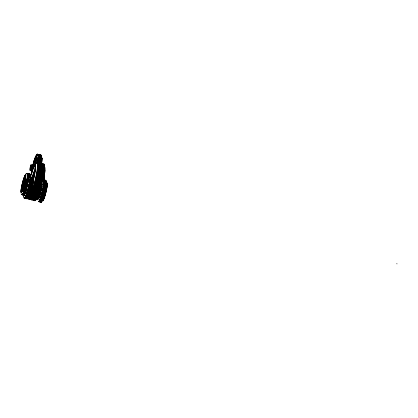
<?xml version="1.0" encoding="UTF-8"?>
<svg xmlns="http://www.w3.org/2000/svg" width="418" height="418" viewBox="0 0 418 418"><rect width="100%" height="100%" fill="white"/><g stroke="black" fill="none" stroke-linecap="round" stroke-linejoin="round"><path stroke-width="0.31" stroke-dasharray="2.09 1.57" d="M34.213 168.344A8.977 1.071 -76.2 0 1 33.9 169.363M34.548 168.282A8.579 1.024 -76.2 0 1 34.25 169.259"/><path stroke-width="0.63" d="M33.304 165.58L30.88 164.802A5.324 1.139 -72.4 0 0 30.096 170.664A5.324 1.139 -72.4 0 0 32.724 166.484L34.119 160.998L35.817 156.363L37.171 154.143L37.97 154.263L38.252 155.156L38.116 154.299L38.461 154.383C38.122 155.512 40.901 156.191 40.081 154.78L39.109 154.618M32.97 165.925L34.124 161.452M40.081 154.78L40.431 154.864L40.567 155.721L40.572 154.9L40.206 154.89L41.126 155.125L41.351 156.201M31.162 170.168A4.943 1.061 -72.4 0 1 30.864 166.202L31.104 164.864L30.702 166.16A5.016 1.076 -72.4 0 0 30.483 170.492A5.016 1.076 -72.4 0 0 32.834 166.484L32.724 166.484M32.641 166.813L33.085 165.497L32.682 166.808A5.241 1.123 -72.4 0 0 32.327 168.088M32.567 169.792A3.004 0.361 -76.2 0 1 32.75 169.029A16.286 1.944 -76.2 0 1 35.363 159.101A3.004 0.361 -76.2 0 1 36.413 156.677A3.004 0.361 -76.2 0 1 35.702 160.622L35.269 162.006A11.349 1.353 -76.2 0 0 34.004 166.646M40.828 163.37L41.267 161.985A3.004 0.361 -76.2 0 0 41.988 158.166A3.004 0.361 -76.2 0 0 41.126 159.728M41.408 163.511L41.847 162.127A3.004 0.361 -76.2 0 0 42.537 158.944A3.004 0.361 -76.2 0 0 42.286 158.297M34.119 160.998L34.908 158.897M36.727 156.933A3.004 0.361 -76.2 0 1 36.972 157.581A3.004 0.361 -76.2 0 1 36.282 160.763L35.843 162.147A11.349 1.353 -76.2 0 0 35.196 164.41M35.776 156.844L35.065 158.401M36.638 154.885L34.913 158.558M26.538 173.386L25.733 174.348M25.707 174.437L26.418 173.449M38.576 154.89C36.967 155.015 36.162 153.949 37.97 154.263M36.481 154.932L35.603 156.619L35.817 156.363M40.572 154.9L41.006 155.005L41.366 156.264L37.275 155.261L38.137 155.01M33.398 163.694L33.644 163.71M38.461 154.383L37.944 154.373M38.085 154.409L37.724 154.399M38.242 154.409L39.073 154.529L39.24 155.282M36.805 154.467L37.536 154.153L37.704 154.906M38.069 154.482L38.576 154.529L38.602 155.24M38.707 154.519L39.073 154.529M40.107 155.491L39.94 154.744L38.681 154.634L39.444 154.744L39.083 154.733M39.909 154.859L39.689 154.879M40.431 154.864L39.715 154.77M40.185 155L40.4 154.979M40.765 155.115L41.183 155.465L40.64 154.994M41.199 155.533L40.833 155.454M396.619 263.748L397.1 263.857M31.773 165.079L31.366 166.39A5.115 1.097 -72.4 0 0 30.838 170.366M32.097 165.183L31.695 166.495A5.147 1.102 -72.4 0 0 31.11 169.818M32.672 165.366L32.264 166.688A5.204 1.113 -72.4 0 0 31.747 169.097M38.284 155.047L38.628 155.13M40.248 155.527L40.598 155.611M40.739 155.648L41.293 155.872M37.223 155.47L36.246 155.23L37.014 154.195L37.374 154.205L37.542 154.953M35.363 159.101L35.943 159.242M35.702 160.622L36.282 160.763M41.267 161.985L41.847 162.127M35.473 161.343L36.052 161.484M41.032 162.706L41.612 162.848M21.407 194.589L21.172 193.78M39.475 154.629L39.611 155.486M39.041 154.644L39.208 155.386M38.608 154.42L38.743 155.277M37.322 155.214L37.155 154.477L37.275 155.261M23.727 197.965L23.507 196.857M32.055 168.747A4.943 1.061 -72.4 0 1 31.59 169.588M31.622 170.92A5.147 1.102 -72.4 0 1 31.334 170.873M31.204 170.617A4.985 1.066 -72.4 0 1 31.272 166.333L31.669 165.042L31.23 166.343A5.1 1.092 -72.4 0 0 30.702 170.309M31.298 170.779A5.115 1.097 -72.4 0 1 31.01 170.737M31.663 170.81A5.032 1.076 -72.4 0 1 31.381 170.769M31.162 169.734A5.032 1.076 -72.4 0 1 31.731 166.489M31.162 170.727A5.1 1.092 -72.4 0 1 30.875 170.68M31.293 169.792A5.042 1.082 -72.4 0 1 31.867 166.536L32.27 165.235L31.831 166.542A5.162 1.102 -72.4 0 0 31.24 169.875M31.057 170.633A4.995 1.071 -72.4 0 1 31.407 166.38M31.799 169.034A5.089 1.087 -72.4 0 1 32.301 166.677M42.72 163.668A18.993 2.268 -76.2 0 1 40.572 182.191A18.993 2.268 -76.2 0 1 33.79 200.572M42.072 163.506A18.993 2.268 -76.2 0 1 39.924 182.034A18.993 2.268 -76.2 0 1 33.142 200.415M44.595 167.127A16.077 1.923 -76.2 0 1 42.777 182.807M41.732 186.851A16.077 1.923 -76.2 0 1 37.933 197.448M40.943 163.229A18.993 2.268 -76.2 0 1 38.195 184.166A18.993 2.268 -76.2 0 1 31.564 199.49M42.986 163.731A18.993 2.268 -76.2 0 1 40.238 184.667A18.993 2.268 -76.2 0 1 33.607 199.992M44.972 169.995A15.226 1.818 -76.2 0 1 43.19 181.182M41.288 188.492A15.226 1.818 -76.2 0 1 40.938 189.662M40.76 190.227A15.226 1.818 -76.2 0 1 38.775 195.619M43.796 163.929A18.993 2.268 -76.2 0 1 41.648 182.457A18.993 2.268 -76.2 0 1 34.866 200.839M44.01 164.164A18.82 2.247 -76.2 0 1 41.884 182.52A18.82 2.247 -76.2 0 1 35.164 200.734M42.662 163.893A18.758 2.242 -76.2 0 1 42.056 175.21A18.758 2.242 -76.2 0 1 36.753 195.054M36.507 195.708A18.758 2.242 -76.2 0 1 35.577 197.939M35.311 198.493A18.758 2.242 -76.2 0 1 33.842 200.347M42.934 163.96A18.758 2.242 -76.2 0 1 42.322 175.278A18.758 2.242 -76.2 0 1 37.024 195.122M36.779 195.776A18.758 2.242 -76.2 0 1 35.849 198.007M35.582 198.56A18.758 2.242 -76.2 0 1 34.114 200.41M40.886 163.459A18.758 2.242 -76.2 0 1 38.77 181.757A18.758 2.242 -76.2 0 1 32.066 199.909M41.805 163.443A18.993 2.268 -76.2 0 1 39.658 181.966A18.993 2.268 -76.2 0 1 32.876 200.347M44.616 170.68A14.369 1.719 -76.2 0 1 44.564 171.704M44.303 174.003A14.369 1.719 -76.2 0 1 44.125 175.189M43.932 176.344A14.369 1.719 -76.2 0 1 43.728 177.457M43.383 179.186A14.369 1.719 -76.2 0 1 42.997 180.978M40.645 189.777A14.369 1.719 -76.2 0 1 39.856 192.134M39.668 192.661A14.369 1.719 -76.2 0 1 38.764 194.866M41.748 163.673A18.758 2.242 -76.2 0 1 42.145 168.402M42.004 169.63A18.758 2.242 -76.2 0 1 33.67 199.517M42.014 163.736A18.758 2.242 -76.2 0 1 42.417 168.47M42.275 169.698A18.758 2.242 -76.2 0 1 33.942 199.585M30.728 176.192A14.369 1.719 -76.2 0 1 34.966 166.599A14.369 1.719 -76.2 0 1 33.288 179.886M30.561 175.905A15.226 1.818 -76.2 0 1 35.055 165.753A15.226 1.818 -76.2 0 1 33.247 179.912M30.624 175.779A16.077 1.923 -76.2 0 1 35.509 165.22A16.077 1.923 -76.2 0 1 32.766 182.828M35.561 164.311A18.82 2.247 -76.2 0 1 35.854 176.652A18.82 2.247 -76.2 0 1 28.189 199.02M36.11 163.725A18.993 2.268 -76.2 0 1 35.478 179.667A18.993 2.268 -76.2 0 1 27.959 198.607M38.142 162.545A18.993 2.268 -76.2 0 1 36 181.072A18.993 2.268 -76.2 0 1 29.213 199.454M38.534 163.412A18.758 2.242 -76.2 0 1 38.644 164.514M38.644 165.251A18.758 2.242 -76.2 0 1 37.981 171.27M37.866 171.95A18.758 2.242 -76.2 0 1 30.012 198.623M38.357 162.837A18.758 2.242 -76.2 0 1 38.911 164.577M38.911 165.319A18.758 2.242 -76.2 0 1 38.247 171.338M38.137 172.012A18.758 2.242 -76.2 0 1 29.537 199.292M29.485 199.517A18.993 2.268 -76.2 0 0 36.267 181.135A18.993 2.268 -76.2 0 0 38.414 162.612A10.884 1.301 -76.2 0 0 39.271 155.809M39.057 162.769A18.993 2.268 -76.2 0 1 36.309 183.701A18.993 2.268 -76.2 0 1 29.683 199.031M39.506 166.521A18.758 2.242 -76.2 0 1 36.042 184.61A18.758 2.242 -76.2 0 1 30.927 198.848M39.005 162.999A18.758 2.242 -76.2 0 1 39.449 163.637M39.778 166.583A18.758 2.242 -76.2 0 1 36.314 184.678A18.758 2.242 -76.2 0 1 31.198 198.911M39.271 163.062A18.758 2.242 -76.2 0 1 39.715 163.704M39.329 162.837A18.993 2.268 -76.2 0 1 36.58 183.768A18.993 2.268 -76.2 0 1 29.95 199.093M40.191 163.046A18.993 2.268 -76.2 0 1 38.043 181.569A18.993 2.268 -76.2 0 1 31.261 199.956M40.133 163.276A18.758 2.242 -76.2 0 1 38.571 179.191A18.758 2.242 -76.2 0 1 32.055 199.125M32.207 177.817A11.694 1.395 -76.2 0 1 35.159 169.818M32.463 177.556A10.278 1.228 -76.2 0 1 35.29 170.816M32.954 179.986A10.278 1.228 -76.2 0 1 34.422 174.954M32.771 179.688A10.042 1.202 -76.2 0 1 34.913 172.984M32.74 177.697A10.042 1.202 -76.2 0 1 34.574 172.399M35.107 171.432A10.042 1.202 -76.2 0 1 35.504 171.108M32.034 177.66A12.164 1.453 -76.2 0 1 35.107 169.337M39.14 197.437A6.787 0.81 -76.2 0 1 39.14 193.915M39.391 197.118A6.787 0.81 -76.2 0 1 40.567 190.148M40.713 189.584A6.787 0.81 -76.2 0 1 41.027 188.492M42.27 183.45A9.436 1.129 -76.2 0 1 39.376 196.308A9.436 1.129 -76.2 0 1 37.348 197.954M42.082 183.784A8.977 1.071 -76.2 0 1 39.329 196.021A8.977 1.071 -76.2 0 1 37.401 197.583M42.03 184.155A8.517 1.019 -76.2 0 1 39.417 195.765A8.517 1.019 -76.2 0 1 37.589 197.244M39.026 197.829A7.2 0.862 -76.2 0 1 38.712 196.423M41.513 189.615A9.368 1.118 -76.2 0 1 41.084 191.402M40.306 194.286A9.368 1.118 -76.2 0 1 39.814 195.859M37.756 199.788A9.368 1.118 -76.2 0 1 37.615 199.167M46.983 183.742A8.517 1.019 -76.2 0 1 46.591 188.805M46.492 189.307A8.517 1.019 -76.2 0 1 45.771 192.515M45.635 193.053A8.517 1.019 -76.2 0 1 44.089 198.064M43.911 198.524A8.517 1.019 -76.2 0 1 43.415 199.595M43.017 200.144A8.517 1.019 -76.2 0 1 42.746 200.138M46.915 182.844A9.436 1.129 -76.2 0 1 46.017 191.977A9.436 1.129 -76.2 0 1 42.516 201.027M46.027 181.031A11.009 1.317 -76.2 0 1 44.977 191.679A11.009 1.317 -76.2 0 1 40.896 202.239M46.471 183.277A10.884 1.301 -76.2 0 1 43.885 195.723A10.884 1.301 -76.2 0 1 40.927 202.113M45.996 181.151A10.884 1.301 -76.2 0 1 46.346 181.161M45.881 180.994A11.009 1.317 -76.2 0 1 44.836 191.643A11.009 1.317 -76.2 0 1 40.75 202.202M45.536 180.91A11.009 1.317 -76.2 0 1 44.491 191.559A11.009 1.317 -76.2 0 1 40.405 202.119M45.985 183.157A10.884 1.301 -76.2 0 1 41.288 201.304M40.781 202.004A10.884 1.301 -76.2 0 1 40.436 201.993M45.51 181.031A10.884 1.301 -76.2 0 1 45.855 181.041M45.839 183.121A10.884 1.301 -76.2 0 1 41.147 201.267M40.64 201.972A10.884 1.301 -76.2 0 1 40.29 201.962M45.363 180.994A10.884 1.301 -76.2 0 1 45.708 181.004M45.39 180.874A11.009 1.317 -76.2 0 1 44.345 191.522A11.009 1.317 -76.2 0 1 40.259 202.082M44.93 180.759A11.009 1.317 -76.2 0 1 43.885 191.413A11.009 1.317 -76.2 0 1 39.799 201.967M44.904 180.884A10.884 1.301 -76.2 0 1 43.869 191.413A10.884 1.301 -76.2 0 1 39.83 201.847M44.496 180.785A10.884 1.301 -76.2 0 1 43.462 191.313A10.884 1.301 -76.2 0 1 39.428 201.748M44.527 180.66A11.009 1.317 -76.2 0 1 43.477 191.313A11.009 1.317 -76.2 0 1 39.397 201.868M44.062 180.55A11.009 1.317 -76.2 0 1 43.017 191.198A11.009 1.317 -76.2 0 1 38.931 201.758M43.895 180.633A10.884 1.301 -76.2 0 1 42.861 191.162A11.009 1.317 -76.2 0 1 38.79 201.722M38.822 201.601A10.884 1.301 -76.2 0 0 42.861 191.162A11.009 1.317 -76.2 0 0 43.921 180.513M43.577 180.43A11.009 1.317 -76.2 0 1 42.526 191.078A11.009 1.317 -76.2 0 1 38.446 201.638M44.021 182.676A10.884 1.301 -76.2 0 1 41.434 195.122A10.884 1.301 -76.2 0 1 38.477 201.513M43.88 182.64A10.884 1.301 -76.2 0 1 39.188 200.786M38.675 201.492A10.884 1.301 -76.2 0 1 38.331 201.481M43.404 180.513A10.884 1.301 -76.2 0 1 43.749 180.524M43.43 180.393A11.009 1.317 -76.2 0 1 42.385 191.042A11.009 1.317 -76.2 0 1 38.299 201.601M47.166 183.314A8.977 1.071 -76.2 0 1 46.027 191.993A8.977 1.071 -76.2 0 1 42.986 200.609M46.33 183.241A10.884 1.301 -76.2 0 1 44.109 194.38A10.884 1.301 -76.2 0 1 41.126 202.093M45.855 181.114A10.884 1.301 -76.2 0 1 46.199 181.125M39.313 201.643A10.884 1.301 -76.2 0 0 43.326 189.819A10.884 1.301 -76.2 0 0 44.036 180.67A11.009 1.317 -76.2 0 0 43.634 177.577M46.8 186.606A8.977 1.071 -76.2 0 1 46.649 187.557M46.006 190.78A8.977 1.071 -76.2 0 1 45.74 191.919A9.368 1.118 -76.2 0 0 46.006 190.718M45.457 193.059A8.977 1.071 -76.2 0 1 45.003 194.725M44.23 197.223A8.977 1.071 -76.2 0 1 43.639 198.827M42.056 186.313A8.579 1.024 -76.2 0 1 41.831 187.609M41.622 188.643A8.579 1.024 -76.2 0 1 41.392 189.715M39.987 194.966A8.579 1.024 -76.2 0 1 39.694 195.87M47.056 183.476A9.368 1.118 -76.2 0 1 47.03 184.672M46.759 186.841A9.368 1.118 -76.2 0 1 46.586 187.881M44.637 195.927A9.368 1.118 -76.2 0 1 44.151 197.442M42.035 186.423A8.977 1.071 -76.2 0 1 41.852 187.447M41.633 188.528A8.977 1.071 -76.2 0 1 41.392 189.652M40.692 192.489A8.977 1.071 -76.2 0 1 40.238 194.124M24.761 194.386A7.2 0.862 -76.2 0 1 25.676 187.426A7.2 0.862 -76.2 0 1 28.121 180.513M24.892 193.989A6.787 0.81 -76.2 0 1 25.968 186.569A6.787 0.81 -76.2 0 1 28.272 180.926M25.378 192.813A6.787 0.81 -76.2 0 1 27.463 183.565M27.907 182.352A6.787 0.81 -76.2 0 1 28.304 181.496M28.252 181.203A8.579 1.024 -76.2 0 1 28.116 182.279M27.797 184.171A8.579 1.024 -76.2 0 1 27.593 185.2M26.836 188.45A8.579 1.024 -76.2 0 1 26.402 190.044M25.66 192.432A8.579 1.024 -76.2 0 1 25.096 193.962M24.756 188.387A8.579 1.024 -76.2 0 1 25.284 186.209M27.818 184.009A8.977 1.071 -76.2 0 1 27.604 185.09M26.047 191.198A8.977 1.071 -76.2 0 1 25.582 192.651M23.847 192.599A8.977 1.071 -76.2 0 1 23.993 191.648M24.636 188.419A8.977 1.071 -76.2 0 1 24.902 187.28M25.19 186.141A8.977 1.071 -76.2 0 1 25.639 184.479M26.412 181.982A8.977 1.071 -76.2 0 1 27.008 180.377M26.109 191.387A9.368 1.118 -76.2 0 1 25.623 192.897M23.586 195.728A9.368 1.118 -76.2 0 1 23.617 194.532M23.883 192.358A9.368 1.118 -76.2 0 1 24.061 191.324M24.636 188.481A9.368 1.118 -76.2 0 1 24.913 187.295M26.005 183.272A9.368 1.118 -76.2 0 1 26.491 181.757M33.241 181.621A8.977 1.071 -76.2 0 1 31.104 191.883A8.977 1.071 -76.2 0 1 28.664 197.16M32.85 179.865A8.977 1.071 -76.2 0 1 33.137 179.876M32.881 179.406A9.436 1.129 -76.2 0 1 31.982 188.534A9.436 1.129 -76.2 0 1 28.481 197.583M31.993 177.587A11.009 1.317 -76.2 0 1 30.948 188.241A11.009 1.317 -76.2 0 1 26.862 198.796M31.967 177.713A10.884 1.301 -76.2 0 1 30.932 188.241A10.884 1.301 -76.2 0 1 26.893 198.675M31.82 177.676A10.884 1.301 -76.2 0 1 30.786 188.204A10.884 1.301 -76.2 0 1 26.752 198.639M31.852 177.551A11.009 1.317 -76.2 0 1 30.801 188.204A11.009 1.317 -76.2 0 1 26.721 198.764M31.502 177.467A11.009 1.317 -76.2 0 1 30.457 188.121A11.009 1.317 -76.2 0 1 26.371 198.675M31.475 177.593A10.884 1.301 -76.2 0 1 30.441 188.121A10.884 1.301 -76.2 0 1 26.402 198.555M31.679 177.566A10.884 1.301 -76.2 0 1 29.95 189.464A10.884 1.301 -76.2 0 1 26.261 198.519M31.36 177.431A11.009 1.317 -76.2 0 1 30.31 188.084A11.009 1.317 -76.2 0 1 26.229 198.644M30.901 177.321A11.009 1.317 -76.2 0 1 29.85 187.969A11.009 1.317 -76.2 0 1 25.764 198.529M31.219 177.451A10.884 1.301 -76.2 0 1 29.49 189.349A10.884 1.301 -76.2 0 1 25.796 198.409M30.467 177.342A10.884 1.301 -76.2 0 1 29.432 187.87A11.009 1.317 -76.2 0 1 25.362 198.43M25.393 198.31A10.884 1.301 -76.2 0 0 29.432 187.87A11.009 1.317 -76.2 0 0 30.493 177.222M30.033 177.107A11.009 1.317 -76.2 0 1 28.988 187.76A11.009 1.317 -76.2 0 1 24.902 198.315M30.483 179.353A10.884 1.301 -76.2 0 1 27.891 191.799A10.884 1.301 -76.2 0 1 24.934 198.195M30.007 177.232A10.884 1.301 -76.2 0 1 30.352 177.242M30.336 179.317A10.884 1.301 -76.2 0 1 27.745 191.768A10.884 1.301 -76.2 0 1 24.787 198.158M30.206 177.206A10.884 1.301 -76.2 0 0 29.861 177.195A11.009 1.317 -76.2 0 0 29.459 174.097M29.887 177.07A11.009 1.317 -76.2 0 1 28.842 187.724A11.009 1.317 -76.2 0 1 24.756 198.284M29.542 176.986A11.009 1.317 -76.2 0 1 28.497 187.64A11.009 1.317 -76.2 0 1 24.411 198.195M29.516 177.112A10.884 1.301 -76.2 0 1 30.023 177.843M29.991 179.233A10.884 1.301 -76.2 0 1 27.4 191.679A10.884 1.301 -76.2 0 1 24.443 198.075M29.882 177.812A10.884 1.301 -76.2 0 0 29.37 177.075A11.009 1.317 -76.2 0 0 28.967 173.977M29.845 179.197A10.884 1.301 -76.2 0 1 27.259 191.648A10.884 1.301 -76.2 0 1 24.301 198.038M29.401 176.95A11.009 1.317 -76.2 0 1 28.351 187.604A11.009 1.317 -76.2 0 1 24.265 198.163M33.053 181.955A8.517 1.019 -76.2 0 1 31.601 189.61M31.46 190.143A8.517 1.019 -76.2 0 1 31.172 191.193M31.026 191.695A8.517 1.019 -76.2 0 1 29.877 195.081M29.38 196.157A8.517 1.019 -76.2 0 1 28.983 196.706M32.954 181.548A8.977 1.071 -76.2 0 1 32.844 182.582M30.817 191.815A8.977 1.071 -76.2 0 1 30.352 193.32M32.886 179.411A9.368 1.118 -76.2 0 1 33.027 180.033M32.949 181.741A9.368 1.118 -76.2 0 1 32.803 182.917M31.245 190.237A9.368 1.118 -76.2 0 1 30.77 191.946M31.616 172.242A9.436 1.129 -76.2 0 1 34.187 160.376A9.436 1.129 -76.2 0 1 36.565 156.536M36.34 159.441A9.436 1.129 -76.2 0 1 35.227 165.026M31.637 173.021A8.977 1.071 -76.2 0 1 33.801 161.604A8.977 1.071 -76.2 0 1 36.376 156.933M35.828 161.667A8.977 1.071 -76.2 0 1 35.102 165.011M35.802 161.855A8.517 1.019 -76.2 0 1 35.112 165.021M31.831 172.624A8.517 1.019 -76.2 0 1 33.592 162.821A8.517 1.019 -76.2 0 1 36.194 156.792M31.925 173.089A8.977 1.071 -76.2 0 1 31.956 171.944M32.212 169.865A8.977 1.071 -76.2 0 1 32.379 168.872M34.245 161.16A8.977 1.071 -76.2 0 1 34.558 160.172M34.71 159.713A8.977 1.071 -76.2 0 1 35.3 158.108M32.181 170.089A9.368 1.118 -76.2 0 1 32.353 169.055M34.302 161.003A9.368 1.118 -76.2 0 1 35.405 157.816M36.387 156.029A9.368 1.118 -76.2 0 1 36.685 156.039M41.178 157.137A9.436 1.129 -76.2 0 1 40.812 163.893M40.802 156.066A11.009 1.317 -76.2 0 1 39.809 163.475M40.771 156.175A10.884 1.301 -76.2 0 1 39.898 162.963M40.624 156.144A10.884 1.301 -76.2 0 1 39.642 163.469M40.661 156.029A11.009 1.317 -76.2 0 1 39.663 163.438M40.316 155.945A11.009 1.317 -76.2 0 1 39.318 163.354M40.248 157.445A10.884 1.301 -76.2 0 1 39.297 163.381M40.102 157.408A10.884 1.301 -76.2 0 1 39.151 163.349M40.17 155.909A11.009 1.317 -76.2 0 1 39.177 163.318M39.71 155.794A11.009 1.317 -76.2 0 1 38.827 162.659M39.673 155.909A10.884 1.301 -76.2 0 1 38.806 162.696M39.302 155.695A11.009 1.317 -76.2 0 1 38.425 162.56M38.843 155.585A11.009 1.317 -76.2 0 1 37.85 162.994M38.775 157.084A10.884 1.301 -76.2 0 1 37.829 163.02M38.665 155.663A10.884 1.301 -76.2 0 1 37.683 162.989A11.009 1.317 -76.2 0 0 38.702 155.548M38.158 154.926A10.884 1.301 -76.2 0 1 38.503 154.937M38.184 154.801A11.009 1.317 -76.2 0 1 38.534 154.812M38.352 155.465A11.009 1.317 -76.2 0 1 37.359 162.874A10.884 1.301 -76.2 0 0 38.32 155.574M38.174 155.543A10.884 1.301 -76.2 0 1 37.192 162.868M38.21 155.428A11.009 1.317 -76.2 0 1 37.212 162.837M41.183 157.142A9.368 1.118 -76.2 0 1 41.325 157.764M41.293 158.96A9.368 1.118 -76.2 0 1 41.178 160.037M40.943 161.641A9.368 1.118 -76.2 0 1 40.75 162.712M40.99 161.358A8.977 1.071 -76.2 0 1 40.729 162.868M41.539 159.347A8.977 1.071 -76.2 0 1 41.351 160.967M41.277 161.426A8.977 1.071 -76.2 0 1 41.016 162.942M41.147 157.596A8.977 1.071 -76.2 0 1 41.429 157.607M41.377 158.6A8.517 1.019 -76.2 0 1 41.173 161.217M34.751 159.958A8.579 1.024 -76.2 0 1 35.316 158.427M22.938 190.472A7.2 0.862 -76.2 0 1 22.603 190.937M22.373 190.932A7.2 0.862 -76.2 0 1 23.288 183.972A7.2 0.862 -76.2 0 1 25.728 177.06M25.665 177.462A6.787 0.81 -76.2 0 0 23.162 184.84A6.787 0.81 -76.2 0 0 22.718 190.545A8.579 1.024 -76.2 0 1 22.206 191.59M22.99 189.359A6.787 0.81 -76.2 0 1 25.519 178.899M25.728 178.826A8.579 1.024 -76.2 0 1 25.529 180.059A8.977 1.071 -76.2 0 0 25.691 179.04M25.31 181.224A8.579 1.024 -76.2 0 1 25.09 182.285M21.433 190.472A8.579 1.024 -76.2 0 1 21.532 189.485M22.494 184.39A8.579 1.024 -76.2 0 1 22.755 183.298M25.326 181.088A8.977 1.071 -76.2 0 1 25.096 182.196M23.194 189.197A8.977 1.071 -76.2 0 1 22.603 190.801M21.313 190.268A8.977 1.071 -76.2 0 1 21.454 189.145M22.948 182.128A8.977 1.071 -76.2 0 1 23.251 181.025M25.561 175.21A8.977 1.071 -76.2 0 1 25.843 175.22M28.508 173.867A11.009 1.317 -76.2 0 1 28.837 177.457M23.727 195.086A11.009 1.317 -76.2 0 1 23.377 195.075M28.481 173.987A10.884 1.301 -76.2 0 1 28.805 177.54M23.753 194.966A10.884 1.301 -76.2 0 1 23.408 194.955M28.079 173.888A10.884 1.301 -76.2 0 1 28.325 177.974M23.351 194.866A10.884 1.301 -76.2 0 1 23.006 194.856M28.105 173.768A11.009 1.317 -76.2 0 1 28.356 177.901M23.324 194.987A11.009 1.317 -76.2 0 1 22.974 194.976M27.645 173.653A11.009 1.317 -76.2 0 1 27.708 178.951M23.377 194.161A11.009 1.317 -76.2 0 1 22.515 194.861M28.09 175.9A10.884 1.301 -76.2 0 1 27.682 179.014M22.891 194.751A10.884 1.301 -76.2 0 1 22.546 194.741M27.949 175.868A10.884 1.301 -76.2 0 1 27.316 180.221M23.664 193.168A10.884 1.301 -76.2 0 1 23.256 194.015M22.744 194.715A10.884 1.301 -76.2 0 1 22.4 194.704M27.499 173.616A11.009 1.317 -76.2 0 1 27.567 178.914M23.648 193.273A11.009 1.317 -76.2 0 1 22.368 194.83M27.154 173.533A11.009 1.317 -76.2 0 1 26.992 180.09M24.066 191.225A11.009 1.317 -76.2 0 1 22.023 194.741M27.598 175.779A10.884 1.301 -76.2 0 1 26.971 180.137M24.077 191.141A10.884 1.301 -76.2 0 1 22.055 194.621M27.128 173.658A10.884 1.301 -76.2 0 1 27.473 173.669M27.457 175.748A10.884 1.301 -76.2 0 1 26.825 180.101M24.113 190.577A10.884 1.301 -76.2 0 1 21.908 194.584M26.982 173.622A10.884 1.301 -76.2 0 1 27.327 173.632M27.008 173.496A11.009 1.317 -76.2 0 1 26.851 180.053M24.108 190.655A11.009 1.317 -76.2 0 1 21.877 194.71M25.759 179.353A9.368 1.118 -76.2 0 1 25.566 180.424M25.341 181.553A9.368 1.118 -76.2 0 1 25.09 182.723M23.455 180.357A9.368 1.118 -76.2 0 1 24.103 178.303M24.719 176.631A9.368 1.118 -76.2 0 1 25.268 175.45M29.605 174.134A11.009 1.317 -76.2 0 1 29.991 177.211M30.054 176.38A10.884 1.301 -76.2 0 1 29.96 177.3M29.579 174.259A10.884 1.301 -76.2 0 1 29.924 174.269M29.114 174.013A11.009 1.317 -76.2 0 1 29.506 177.091M29.088 174.139A10.884 1.301 -76.2 0 1 29.594 174.87M29.605 175.262A10.884 1.301 -76.2 0 1 29.474 177.18M28.941 174.102A10.884 1.301 -76.2 0 1 29.453 174.839M29.464 175.231A10.884 1.301 -76.2 0 1 29.328 177.143M30.744 176.422A8.977 1.071 -76.2 0 1 30.88 177.018M30.791 175.962A9.436 1.129 -76.2 0 1 30.932 176.589M29.432 174.222A10.884 1.301 -76.2 0 1 29.777 174.233M32.238 171.73A3.004 0.361 -76.2 0 1 32.416 170.528M37.354 198.43A11.009 1.317 -76.2 0 1 37.003 198.414M43.608 177.697A10.884 1.301 -76.2 0 1 43.994 180.738M43.812 177.671A10.884 1.301 -76.2 0 1 43.848 180.701M43.843 177.551A11.009 1.317 -76.2 0 1 43.88 180.618A10.884 1.301 -76.2 0 0 43.545 180.55A11.009 1.317 -76.2 0 0 43.671 178.596M43.592 179.703A10.884 1.301 -76.2 0 1 43.503 180.618M43.451 179.667A10.884 1.301 -76.2 0 1 43.357 180.581M43.529 178.559A11.009 1.317 -76.2 0 1 43.394 180.498M44.935 181.234A9.436 1.129 -76.2 0 0 44.522 179.39A9.368 1.118 -76.2 0 1 44.669 180.022M44.491 179.855A8.977 1.071 -76.2 0 1 44.778 179.86M25.341 192.87A9.436 1.129 -76.2 0 0 28.131 178.178A9.436 1.129 -76.2 0 0 23.868 190.739A9.436 1.129 -76.2 0 0 25.341 192.87M25.294 192.578A8.977 1.071 -76.2 0 0 27.943 178.601A8.977 1.071 -76.2 0 0 23.894 190.551A8.977 1.071 -76.2 0 0 25.294 192.578M25.383 192.322A8.517 1.019 -76.2 0 0 27.901 179.061A8.517 1.019 -76.2 0 0 24.056 190.399A8.517 1.019 -76.2 0 0 25.383 192.322M22.953 189.417A9.436 1.129 -76.2 0 0 25.738 174.724A9.436 1.129 -76.2 0 0 21.475 187.285A9.436 1.129 -76.2 0 0 22.953 189.417M22.906 189.124A8.977 1.071 -76.2 0 0 25.555 175.147A8.977 1.071 -76.2 0 0 21.501 187.097A8.977 1.071 -76.2 0 0 22.906 189.124M22.995 188.868A8.517 1.019 -76.2 0 0 25.508 175.607A8.517 1.019 -76.2 0 0 21.663 186.945A8.517 1.019 -76.2 0 0 22.995 188.868"/></g></svg>
